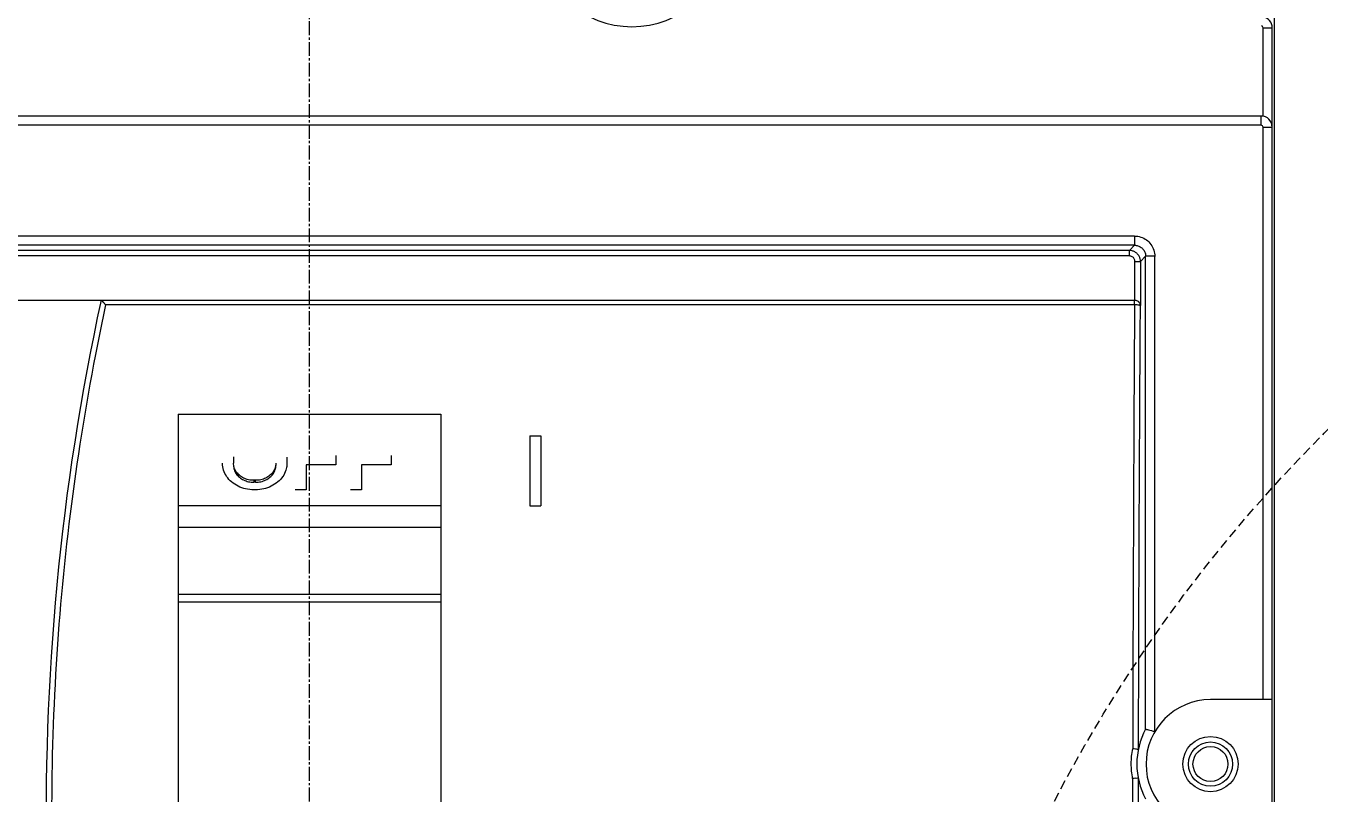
# Model space of a CAD drawing. Extents: x 53 to 624, y 35 to 325.
# Drawn here: x 262.3 to 332.6, y 194.2 to 236 of the extents above; entities that cross this region are included whole.
import ezdxf

# ---------------------------------------------------------------- set-up
doc = ezdxf.new("R2010")
doc.units = 0
doc.linetypes.add('AXES2', pattern=[1.125, 0.75, -0.125, 0.125, -0.125])
doc.linetypes.add('HIDDENX2', pattern=[0.75, 0.5, -0.25])
doc.layers.add('AXE', color=80, linetype='AXES2')

# ---------------------------------------------------------------- blocks, each defined once
blk = doc.blocks.new('dgjhfdjhfjkkhg')
for p, q in [((8695.836, -2445.551), (8695.836, -2535.475)), ((8695.236, -2452.962), (8695.236, -2448.155)), ((8695.236, -2448.155), (8695.736, -2448.155)), ((8695.736, -2534.354), (8695.736, -2448.155)), ((8695.136, -2452.954), (8591.836, -2452.954)), ((8695.136, -2453.454), (8695.136, -2452.954)), ((8695.136, -2453.454), (8591.836, -2453.454)), ((8695.236, -2484.654), (8695.236, -2453.554)), ((8695.236, -2453.554), (8695.736, -2453.554)), ((8688.263, -2459.475), (8598.705, -2459.475)), ((8688.265, -2459.974), (8598.706, -2459.974)), ((8688.265, -2459.974), (8687.984, -2460.255)), ((8688.265, -2459.475), (8688.265, -2459.974)), ((8687.984, -2460.555), (8598.984, -2460.555)), ((8687.984, -2460.255), (8598.987, -2460.255)), ((8687.984, -2460.555), (8687.984, -2460.255)), ((8688.865, -2460.574), (8688.584, -2460.855)), ((8688.865, -2486.256), (8688.865, -2460.574)), ((8689.364, -2460.574), (8688.865, -2460.574)), ((8689.364, -2486.387), (8689.364, -2460.577)), ((8688.284, -2462.954), (8688.284, -2460.855)), ((8688.284, -2460.855), (8688.584, -2460.855)), ((8688.584, -2460.855), (8688.584, -2463.254)), ((8598.404, -2462.954), (8688.265, -2462.954)), ((8688.265, -2463.21), (8632.412, -2463.21)), ((8688.265, -2463.21), (8688.265, -2462.954)), ((8688.565, -2463.254), (8688.584, -2463.254)), ((8636.361, -2469.141), (8636.361, -2514.356)), ((8636.361, -2469.141), (8650.611, -2469.141)), ((8650.611, -2469.141), (8650.611, -2514.356)), ((8655.436, -2470.334), (8655.436, -2474.134)), ((8655.436, -2470.334), (8656.036, -2470.334)), ((8656.036, -2470.334), (8656.036, -2474.134)), ((8639.357, -2471.474), (8639.357, -2471.812)), ((8642.257, -2471.477), (8642.257, -2471.815)), ((8643.307, -2471.901), (8643.307, -2473.254)), ((8644.907, -2471.901), (8643.307, -2471.901)), ((8644.907, -2471.393), (8644.907, -2471.901)), ((8646.307, -2471.9), (8646.307, -2473.253)), ((8647.907, -2471.9), (8646.307, -2471.9)), ((8647.907, -2471.392), (8647.907, -2471.9)), ((8640.457, -2472.742), (8640.457, -2472.849)), ((8640.557, -2472.742), (8640.457, -2472.742)), ((8640.557, -2472.849), (8640.557, -2472.742)), ((8640.557, -2472.849), (8640.457, -2472.849)), ((8640.557, -2473.254), (8640.457, -2473.254)), ((8643.307, -2473.254), (8642.707, -2473.254)), ((8646.307, -2473.253), (8645.707, -2473.253)), ((8650.611, -2474.119), (8636.361, -2474.119)), ((8655.436, -2474.134), (8656.036, -2474.134)), ((8650.611, -2475.3), (8636.361, -2475.3)), ((8650.611, -2478.937), (8636.361, -2478.937)), ((8636.361, -2479.345), (8650.611, -2479.345)), ((8695.736, -2484.654), (8692.386, -2484.654)), ((8688.864, -2486.257), (8688.864, -2486.257))]:
    blk.add_line(p, q)
for points in [[(8688.865, -2486.256), (8688.865, -2486.256), (8688.864, -2486.257), (8688.864, -2486.257)], [(8688.463, -2487.368), (8688.464, -2487.368), (8688.464, -2487.367), (8688.464, -2487.366)]]:
    blk.add_lwpolyline(points)
for radius in [1.5, 1.2, 0.95]:
    blk.add_circle((8692.386, -2488.154), radius)
for centre, radius, start, end in [((8660.986, -2442.954), 5.15, 186.56243, 353.43757), ((8695.136, -2448.155), 0.1, 0, 80.7182), ((8695.136, -2448.155), 0.6, 0, 80.7182), ((8695.136, -2453.554), 0.6, 0, 90), ((8695.136, -2453.554), 0.1, 0, 90), ((8760.186, -2490.754), 131, 167.74789, 195.0927), ((8692.386, -2488.154), 3.5, 90, 270), ((8692.386, -2488.154), 4, 151.69761, 208.30239)]:
    blk.add_arc(centre, radius, start, end)
for points, knots in [([(8688.263, -2459.475), (8688.377, -2459.475), (8688.608, -2459.51), (8688.921, -2459.668), (8689.171, -2459.918), (8689.329, -2460.232), (8689.364, -2460.463), (8689.364, -2460.577)], [0, 0, 0, 0, 0.340671, 0.687476, 1.036008, 1.382788, 1.724145, 1.724145, 1.724145, 1.724145]), ([(8688.265, -2459.974), (8688.327, -2459.974), (8688.453, -2459.994), (8688.623, -2460.08), (8688.76, -2460.216), (8688.846, -2460.387), (8688.865, -2460.512), (8688.865, -2460.574)], [0, 0, 0, 0, 0.1847388, 0.3739134, 0.5640053, 0.7532752, 0.9383184, 0.9383184, 0.9383184, 0.9383184]), ([(8688.584, -2460.855), (8688.584, -2460.807), (8688.572, -2460.708), (8688.516, -2460.563), (8688.419, -2460.432), (8688.289, -2460.33), (8688.14, -2460.269), (8688.035, -2460.255), (8687.984, -2460.255)], [0, 0, 0, 0, 0.142156, 0.2977724, 0.4607891, 0.6256137, 0.7868498, 0.9386372, 0.9386372, 0.9386372, 0.9386372]), ([(8688.284, -2460.855), (8688.284, -2460.831), (8688.278, -2460.781), (8688.25, -2460.709), (8688.202, -2460.643), (8688.137, -2460.592), (8688.062, -2460.562), (8688.01, -2460.555), (8687.984, -2460.555)], [0, 0, 0, 0, 0.0711985, 0.1490767, 0.2305917, 0.3129727, 0.3935624, 0.4694722, 0.4694722, 0.4694722, 0.4694722]), ([(8632.412, -2463.21), (8631.796, -2466.072), (8630.759, -2471.831), (8629.786, -2480.542), (8629.397, -2489.281), (8629.591, -2498.024), (8630.368, -2506.746), (8631.73, -2515.421), (8633.027, -2521.141), (8633.771, -2523.981)], [0, 0, 0, 0, 8.784619, 17.538219, 26.275587, 35.009909, 43.755075, 52.525371, 61.333757, 61.333757, 61.333757, 61.333757]), ([(8632.172, -2462.954), (8632.193, -2462.954), (8632.236, -2463.019), (8632.318, -2463.092), (8632.378, -2463.169), (8632.412, -2463.21)], [0, 0, 0, 0, 0.0650779, 0.1949253, 0.3517459, 0.3517459, 0.3517459, 0.3517459]), ([(8688.265, -2463.21), (8688.239, -2467.215), (8688.196, -2475.254), (8688.172, -2483.292), (8688.164, -2487.325)], [0, 0, 0, 0, 12.016972, 24.11603, 24.11603, 24.11603, 24.11603]), ([(8688.565, -2463.254), (8688.56, -2463.238), (8688.492, -2463.228), (8688.403, -2463.212), (8688.314, -2463.21), (8688.265, -2463.21)], [0, 0, 0, 0, 0.0492563, 0.1595612, 0.3059499, 0.3059499, 0.3059499, 0.3059499]), ([(8688.271, -2462.954), (8688.306, -2462.954), (8688.373, -2462.965), (8688.459, -2463.012), (8688.524, -2463.077), (8688.57, -2463.159), (8688.583, -2463.222), (8688.584, -2463.254)], [0, 0, 0, 0, 0.1058897, 0.1979548, 0.2888815, 0.3803438, 0.4759372, 0.4759372, 0.4759372, 0.4759372]), ([(8688.415, -2462.994), (8688.46, -2463.02), (8688.537, -2463.096), (8688.565, -2463.202), (8688.565, -2463.254)], [0, 0, 0, 0, 0.1552175, 0.3104991, 0.3104991, 0.3104991, 0.3104991]), ([(8688.565, -2463.254), (8688.547, -2465.921), (8688.517, -2471.267), (8688.483, -2479.305), (8688.469, -2484.676), (8688.463, -2487.368)], [0, 0, 0, 0, 8.001775, 16.039848, 24.11434, 24.11434, 24.11434, 24.11434]), ([(8640.457, -2473.254), (8640.309, -2473.254), (8640.015, -2473.221), (8639.604, -2473.078), (8639.248, -2472.85), (8638.972, -2472.549), (8638.797, -2472.197), (8638.757, -2471.941), (8638.757, -2471.815)], [0, 0, 0, 0, 0.442714, 0.87718, 1.296976, 1.699166, 2.085462, 2.462276, 2.462276, 2.462276, 2.462276]), ([(8640.457, -2472.742), (8640.361, -2472.742), (8640.171, -2472.721), (8639.904, -2472.629), (8639.674, -2472.481), (8639.496, -2472.287), (8639.383, -2472.059), (8639.357, -2471.893), (8639.357, -2471.812)], [0, 0, 0, 0, 0.28723, 0.568172, 0.839135, 1.098727, 1.348473, 1.592842, 1.592842, 1.592842, 1.592842]), ([(8639.357, -2471.918), (8639.357, -2472), (8639.383, -2472.166), (8639.496, -2472.394), (8639.674, -2472.588), (8639.904, -2472.735), (8640.171, -2472.828), (8640.361, -2472.849), (8640.457, -2472.849)], [0, 0, 0, 0, 0.244351, 0.494085, 0.753671, 1.024637, 1.305591, 1.592842, 1.592842, 1.592842, 1.592842]), ([(8642.252, -2471.917), (8642.244, -2472.009), (8642.201, -2472.227), (8642.041, -2472.55), (8641.765, -2472.85), (8641.409, -2473.078), (8640.998, -2473.221), (8640.704, -2473.254), (8640.557, -2473.254)], [0, 0, 0, 0, 0.275724, 0.662019, 1.06421, 1.484005, 1.918471, 2.361185, 2.361185, 2.361185, 2.361185]), ([(8641.649, -2471.917), (8641.643, -2471.963), (8641.615, -2472.091), (8641.517, -2472.287), (8641.339, -2472.481), (8641.109, -2472.629), (8640.842, -2472.721), (8640.652, -2472.742), (8640.557, -2472.742)], [0, 0, 0, 0, 0.139654, 0.389388, 0.648975, 0.919941, 1.200894, 1.488146, 1.488146, 1.488146, 1.488146]), ([(8640.557, -2472.849), (8640.652, -2472.849), (8640.842, -2472.828), (8641.109, -2472.735), (8641.339, -2472.588), (8641.517, -2472.394), (8641.63, -2472.166), (8641.657, -2472), (8641.657, -2471.918)], [0, 0, 0, 0, 0.28723, 0.568172, 0.839135, 1.098727, 1.348473, 1.592842, 1.592842, 1.592842, 1.592842]), ([(8688.865, -2486.256), (8688.88, -2486.26), (8688.932, -2486.273), (8689.038, -2486.3), (8689.189, -2486.34), (8689.303, -2486.37), (8689.364, -2486.387)], [0, 0, 0, 0, 0.0469811, 0.1622253, 0.3268584, 0.5162976, 0.5162976, 0.5162976, 0.5162976]), ([(8688.161, -2488.939), (8688.111, -2488.674), (8688.06, -2488.132), (8688.112, -2487.591), (8688.164, -2487.325)], [0, 0, 0, 0, 0.809574, 1.620943, 1.620943, 1.620943, 1.620943]), ([(8688.463, -2487.368), (8688.453, -2487.356), (8688.393, -2487.359), (8688.3, -2487.336), (8688.212, -2487.33), (8688.164, -2487.325)], [0, 0, 0, 0, 0.0458528, 0.1561509, 0.3029327, 0.3029327, 0.3029327, 0.3029327]), ([(8688.161, -2488.939), (8688.155, -2492.547), (8688.15, -2499.761), (8688.164, -2510.568), (8688.2, -2521.337), (8688.238, -2528.501), (8688.261, -2532.072)], [0, 0, 0, 0, 10.824513, 21.640933, 32.420367, 43.133208, 43.133208, 43.133208, 43.133208]), ([(8688.46, -2488.923), (8688.458, -2488.909), (8688.382, -2488.939), (8688.303, -2488.921), (8688.21, -2488.937), (8688.161, -2488.942)], [0, 0, 0, 0, 0.0431041, 0.151609, 0.3004634, 0.3004634, 0.3004634, 0.3004634]), ([(8688.46, -2488.923), (8688.454, -2492.529), (8688.45, -2499.737), (8688.464, -2510.537), (8688.5, -2521.3), (8688.538, -2528.46), (8688.561, -2532.029)], [0, 0, 0, 0, 10.815967, 21.625792, 32.397815, 43.105804, 43.105804, 43.105804, 43.105804])]:
    blk.add_open_spline(points, degree=3, knots=knots)
for points in [[(8688.265, -2462.954), (8688.287, -2462.954), (8688.31, -2462.956), (8688.331, -2462.961)], [(8688.331, -2462.961), (8688.36, -2462.968), (8688.389, -2462.979), (8688.415, -2462.994)], [(8641.657, -2471.812), (8641.657, -2471.847), (8641.654, -2471.882), (8641.649, -2471.917)], [(8642.257, -2471.815), (8642.257, -2471.849), (8642.255, -2471.883), (8642.252, -2471.917)]]:
    blk.add_open_spline(points, degree=3)
at = {"layer": 'AXE'}
blk.add_line((8643.486, -2608.309), (8643.486, -2399.949), dxfattribs=at)
blk = doc.blocks.new('fghd')
at = {"color": 4, "linetype": 'HIDDENX2'}
blk.add_circle((8076.519, -2283.548), 81, dxfattribs=at)
at = {"color": 7}
blk.add_blockref('dgjhfdjhfjkkhg', (-679.317, 243.903), dxfattribs=at)

msp = doc.modelspace()

# ---------------------------------------------------------------- block references
msp.add_blockref('fghd', (-7686.437, 2440.109))

doc.saveas('drawing.dxf')
